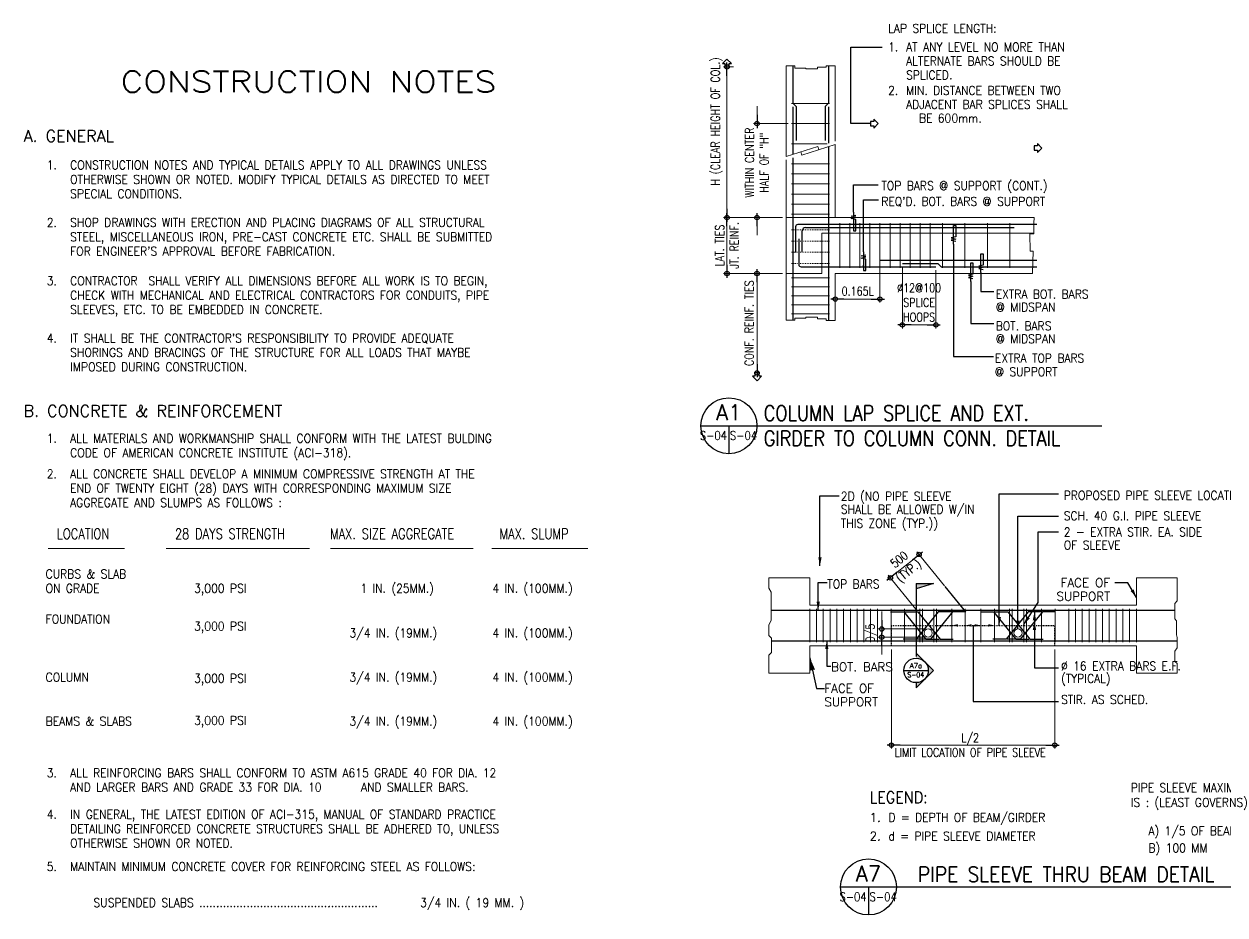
# Model space of a CAD drawing. Header units: millimetres. Extents: x 3475 to 3878, y 2024 to 2251.
# Drawn here: x 3474.8 to 3617.5, y 2145.1 to 2251 of the extents above; entities that cross this region are included whole.
import ezdxf
from ezdxf.enums import TextEntityAlignment as Align

# ---------------------------------------------------------------- set-up
doc = ezdxf.new("R2010")
doc.units = ezdxf.units.MM
doc.linetypes.add('HIDDEN', pattern=[0.375, 0.25, -0.125])
doc.linetypes.add('LEOJ', pattern=[0.3, 0.2, -0.1])
for name, color, linetype, lineweight in [('2Y', 3, 'Continuous', 9), ('4C', 4, 'Continuous', 9), ('ST-DIM_E', 250, 'Continuous', 13)]:
    doc.layers.add(name, color=color, linetype=linetype, lineweight=lineweight)
for name, color, linetype in [('3G', 3, 'Continuous'), ('6M', 6, 'Continuous'), ('8G', 8, 'Continuous'), ('DIM', 8, 'Continuous'), ('TB', 5, 'Continuous'), ('TG', 3, 'Continuous'), ('title', 3, 'Continuous'), ('TM', 6, 'Continuous')]:
    doc.layers.add(name, color=color, linetype=linetype)
doc.styles.add('100CL', font='romans.shx', dxfattribs={"height": 250})
doc.styles.add('175CL', font='ROMANS.shx', dxfattribs={"height": 0.45})
doc.styles.add('A', font='ROMANS', dxfattribs={"height": 350})
doc.styles.add('FRED', font='romans', dxfattribs={"height": 0.6})
doc.styles.add('ROMANS', font='romans.shx', dxfattribs={"width": 0.8})
doc.dimstyles.new('DIM150', dxfattribs={"dimscale": 150, "dimtxt": 2.5, "dimasz": 2.5, "dimexe": 1, "dimexo": 1, "dimgap": 1, "dimtad": 1, "dimdec": 0, "dimzin": 0, "dimdsep": 46, "dimtxsty": 'ROMANS', "dimblk": 'DIM1', "dimcen": 1, "dimclrd": 8, "dimclre": 8, "dimclrt": 3, "dimadec": 0, "dimazin": 0, "dimtfac": 1, "dimtdec": 0, "dimtofl": 0, "dimtmove": 0, "dimatfit": 3, "dimfxl": 1, "dimtolj": 1, "dimtzin": 0, "dimarcsym": 0})

# ---------------------------------------------------------------- blocks, each defined once
blk = doc.blocks.new('DIM1')
at = {"color": 0}
blk.add_line((-1, 0), (0.5, 0), dxfattribs=at)
at = {"color": 3}
blk.add_circle((0, 0), 0.25, dxfattribs=at)
blk = doc.blocks.new('*D41')
at = {"layer": 'Defpoints', "color": 0, "transparency": 16777216}
for p in [(201254, -1680), (199336, -2255), (201254, -3353)]:
    blk.add_point(p, dxfattribs=at)
at = {"layer": 'DIM', "color": 8, "lineweight": -2, "transparency": 16777216}
for p, q in [((201254, -1830), (201254, -3503)), ((199336, -2405), (199336, -3503)), ((199711, -3353), (200879, -3353))]:
    blk.add_line(p, q, dxfattribs=at)
at = {"layer": 'DIM', "color": 8, "lineweight": -2, "transparency": 16777216, "xscale": 375, "yscale": 375, "zscale": 375, "rotation": 180}
blk.add_blockref('DIM1', (199336, -3353), dxfattribs=at)
at = {"layer": 'DIM', "color": 8, "lineweight": -2, "transparency": 16777216, "xscale": 375, "yscale": 375, "zscale": 375}
blk.add_blockref('DIM1', (201254, -3353), dxfattribs=at)
at = {"layer": 'DIM', "color": 3, "transparency": 16777216, "insert": (200295, -3015), "char_height": 375, "attachment_point": 5, "style": 'ROMANS'}
blk.add_mtext('\\A1;0.165L', dxfattribs=at)
blk = doc.blocks.new('*D42')
at = {"layer": 'Defpoints', "color": 0, "transparency": 16777216}
for p in [(202213, -1823), (203651, -1967), (203651, -4460)]:
    blk.add_point(p, dxfattribs=at)
at = {"layer": 'DIM', "color": 8, "lineweight": -2, "transparency": 16777216}
for p, q in [((202213, -1973), (202213, -4610)), ((203651, -2117), (203651, -4610)), ((202588, -4460), (203276, -4460))]:
    blk.add_line(p, q, dxfattribs=at)
at = {"layer": 'DIM', "color": 8, "lineweight": -2, "transparency": 16777216, "xscale": 375, "yscale": 375, "zscale": 375, "rotation": 180}
blk.add_blockref('DIM1', (202213, -4460), dxfattribs=at)
at = {"layer": 'DIM', "color": 8, "lineweight": -2, "transparency": 16777216, "xscale": 375, "yscale": 375, "zscale": 375}
blk.add_blockref('DIM1', (203651, -4460), dxfattribs=at)
at = {"layer": 'DIM', "color": 3, "transparency": 16777216, "insert": (202932, -3498), "char_height": 375, "attachment_point": 5, "style": 'ROMANS'}
blk.add_mtext('\\A1;%%c12@100\\PSPLICE\\PHOOPS', dxfattribs=at)
blk = doc.blocks.new('*D16')
at = {"layer": 'Defpoints', "color": 0, "transparency": 16777216}
for p in [(197227, 142), (194695, -2255), (197227, -2255)]:
    blk.add_point(p, dxfattribs=at)
at = {"layer": 'DIM', "color": 8, "lineweight": -2, "transparency": 16777216}
for p, q in [((197077, 142), (194545, 142)), ((194695, -233), (194695, -1880)), ((197077, -2255), (194545, -2255))]:
    blk.add_line(p, q, dxfattribs=at)
at = {"layer": 'DIM', "color": 8, "lineweight": -2, "transparency": 16777216, "xscale": 375, "yscale": 375, "zscale": 375}
for p, rotation in [((194695, 142), 90), ((194695, -2255), 270)]:
    blk.add_blockref('DIM1', p, dxfattribs=dict(at, rotation=rotation))
at = {"layer": 'DIM', "color": 3, "transparency": 16777216, "insert": (194695, -1056), "char_height": 375, "attachment_point": 5, "rotation": 90, "style": 'ROMANS'}
blk.add_mtext('\\A1;LAT. TIES\\PJT. REINF.', dxfattribs=at)
blk = doc.blocks.new('*D17')
at = {"layer": 'Defpoints', "color": 0, "transparency": 16777216}
for p in [(197227, -2255), (195982, -6519), (195982, -6519)]:
    blk.add_point(p, dxfattribs=at)
at = {"layer": 'DIM', "color": 8, "lineweight": -2, "transparency": 16777216}
for p, q in [((197077, -2255), (195832, -2255)), ((195982, -2630), (195982, -6144))]:
    blk.add_line(p, q, dxfattribs=at)
at = {"layer": 'DIM', "color": 8, "lineweight": -2, "transparency": 16777216, "xscale": 375, "yscale": 375, "zscale": 375}
for p, rotation in [((195982, -2255), 90), ((195982, -6519), 270)]:
    blk.add_blockref('DIM1', p, dxfattribs=dict(at, rotation=rotation))
at = {"layer": 'DIM', "color": 3, "transparency": 16777216, "insert": (195645, -4387), "char_height": 375, "attachment_point": 5, "rotation": 90, "style": 'ROMANS'}
blk.add_mtext('\\A1;CONF. REINF. TIES', dxfattribs=at)
blk = doc.blocks.new('*D18')
at = {"layer": 'Defpoints', "color": 0, "transparency": 16777216}
for p in [(195982, 4169), (197466, 4169), (197227, 142)]:
    blk.add_point(p, dxfattribs=at)
at = {"layer": 'DIM', "color": 8, "lineweight": -2, "transparency": 16777216}
for p, q in [((195982, 4544), (195982, 4919)), ((197316, 4169), (195832, 4169)), ((197077, 142), (195832, 142)), ((195982, -233), (195982, -608))]:
    blk.add_line(p, q, dxfattribs=at)
at = {"layer": 'DIM', "color": 8, "lineweight": -2, "transparency": 16777216, "xscale": 375, "yscale": 375, "zscale": 375}
for p, rotation in [((195982, 4169), 270), ((195982, 142), 90)]:
    blk.add_blockref('DIM1', p, dxfattribs=dict(at, rotation=rotation))
at = {"layer": 'DIM', "color": 3, "transparency": 16777216, "insert": (195978, 2497), "char_height": 375, "attachment_point": 5, "rotation": 90, "style": 'ROMANS'}
blk.add_mtext('\\A1;WITHIN CENTER\\PHALF OF "H"', dxfattribs=at)
blk = doc.blocks.new('*D19')
at = {"layer": 'Defpoints', "color": 0, "transparency": 16777216}
for p in [(194695, 6599), (195130, 6599), (197227, 142)]:
    blk.add_point(p, dxfattribs=at)
at = {"layer": 'DIM', "color": 8, "lineweight": -2, "transparency": 16777216}
for p, q in [((194980, 6599), (194545, 6599)), ((194695, 517), (194695, 6224)), ((197077, 142), (194545, 142))]:
    blk.add_line(p, q, dxfattribs=at)
at = {"layer": 'DIM', "color": 8, "lineweight": -2, "transparency": 16777216, "xscale": 375, "yscale": 375, "zscale": 375}
for p, rotation in [((194695, 6599), 90), ((194695, 142), 270)]:
    blk.add_blockref('DIM1', p, dxfattribs=dict(at, rotation=rotation))
at = {"layer": 'DIM', "color": 3, "transparency": 16777216, "insert": (194259, 4260), "char_height": 375, "attachment_point": 5, "rotation": 90, "style": 'ROMANS'}
blk.add_mtext('\\A1;H (CLEAR HEIGHT OF COL.)', dxfattribs=at)
blk = doc.blocks.new('*D23')
at = {"layer": 'Defpoints', "color": 0, "transparency": 16777216}
for p in [(201744, -18220), (208745, -18220), (208745, -22474)]:
    blk.add_point(p, dxfattribs=at)
at = {"layer": 'DIM', "color": 8, "lineweight": -2, "transparency": 16777216}
for p, q in [((201744, -18370), (201744, -22624)), ((208745, -18370), (208745, -22624)), ((202119, -22474), (208370, -22474))]:
    blk.add_line(p, q, dxfattribs=at)
at = {"layer": 'DIM', "color": 8, "lineweight": -2, "transparency": 16777216, "xscale": 375, "yscale": 375, "zscale": 375, "rotation": 180}
blk.add_blockref('DIM1', (201744, -22474), dxfattribs=at)
at = {"layer": 'DIM', "color": 8, "lineweight": -2, "transparency": 16777216, "xscale": 375, "yscale": 375, "zscale": 375}
blk.add_blockref('DIM1', (208745, -22474), dxfattribs=at)
at = {"layer": 'DIM', "color": 3, "transparency": 16777216, "insert": (205121, -22477), "char_height": 375, "attachment_point": 5, "style": 'ROMANS'}
blk.add_mtext('\\A1;L/2\\PLIMIT LOCATION OF PIPE SLEEVE', dxfattribs=at)
blk = doc.blocks.new('*D28')
at = {"layer": 'Defpoints', "color": 0, "transparency": 16777216}
for p in [(202933, -14303), (204116, -15760), (202883, -16761)]:
    blk.add_point(p, dxfattribs=at)
at = {"layer": 'DIM', "color": 8, "lineweight": -2, "transparency": 16777216}
for p, q in [((204022, -15643), (202838, -14187)), ((201991, -15068), (202642, -14540)), ((202789, -16645), (201606, -15188))]:
    blk.add_line(p, q, dxfattribs=at)
at = {"layer": 'DIM', "color": 8, "lineweight": -2, "transparency": 16777216, "xscale": 375, "yscale": 375, "zscale": 375}
for p, rotation in [((202933, -14303), 39.09475371339769), ((201700, -15305), 219.0947537133977)]:
    blk.add_blockref('DIM1', p, dxfattribs=dict(at, rotation=rotation))
at = {"layer": 'DIM', "color": 3, "transparency": 16777216, "insert": (202316, -14804), "char_height": 375, "attachment_point": 5, "rotation": 39.0948, "style": 'ROMANS'}
blk.add_mtext('\\A1;500\\P(TYP.)', dxfattribs=at)
blk = doc.blocks.new('*D29')
at = {"layer": 'Defpoints', "color": 0, "transparency": 16777216}
for p in [(203320, -17498), (201331, -17848), (203320, -17848)]:
    blk.add_point(p, dxfattribs=at)
at = {"layer": 'DIM', "color": 8, "lineweight": -2, "transparency": 16777216}
for p, q in [((201331, -17123), (201331, -16748)), ((203170, -17498), (201181, -17498)), ((203170, -17848), (201181, -17848)), ((201331, -18223), (201331, -18598))]:
    blk.add_line(p, q, dxfattribs=at)
at = {"layer": 'DIM', "color": 8, "lineweight": -2, "transparency": 16777216, "xscale": 375, "yscale": 375, "zscale": 375}
for p, rotation in [((201331, -17498), 270), ((201331, -17848), 90)]:
    blk.add_blockref('DIM1', p, dxfattribs=dict(at, rotation=rotation))
at = {"layer": 'DIM', "color": 3, "transparency": 16777216, "insert": (200895, -17673), "char_height": 375, "attachment_point": 5, "rotation": 90, "style": 'ROMANS'}
blk.add_mtext('\\A1;D/5', dxfattribs=at)
blk = doc.blocks.new('A$C6C0B0B06')
at = {"layer": 'title', "color": 2}
for p, q in [((0, 0), (16, 0)), ((8, 0), (8, -8))]:
    blk.add_line(p, q, dxfattribs=at)
blk.add_circle((8, 0), 8, dxfattribs=at)
at = {"layer": 'title', "color": 5, "style": 'ROMANS'}
blk.add_attdef('A', text='', height=4.5, dxfattribs=at).set_placement((8, 3.8), align=Align.MIDDLE)
at = {"layer": 'title', "color": 2, "style": 'ROMANS'}
for width, p, p2 in [(1.138397, (-0.28, -4.05), (7.44, -4.05)), (1.147089, (8.29, -4.05), (16.07, -4.05))]:
    blk.add_attdef('S-1', text='', height=2.5, dxfattribs=dict(at, width=width)).set_placement(p, p2, align=Align.FIT)
blk = doc.blocks.new('A$C9b866f26')
at = {"layer": 'title'}
blk.add_hatch(color=2, dxfattribs=at).paths.add_polyline_path([(-33798.811, 33859.267), (-34552.107, 33859.267), (-34552.107, 33640.485)])
h = blk.add_hatch(color=2, dxfattribs=at)
h.paths.add_polyline_path([(-34552.107, 30881.138), (-34552.107, 30663.643, -0.198912367), (-34180.82, 30509.851)])
h.paths.add_polyline_path([(-34180.82, 30509.851, -0.198912367), (-34027.029, 30138.565, -0.198912367), (-34180.82, 29767.279), (-33809.534, 30138.565)])
h.paths.add_polyline_path([(-34180.82, 29767.279, -0.198912367), (-34552.107, 29613.487), (-34552.107, 29395.993)])
at = {"layer": '2Y', "color": 1}
for p, q in [((-40126.017, 56054.788), (-39751.32, 56054.788)), ((-39751.32, 56054.788), (-39751.32, 55964.543)), ((-39751.32, 55964.543), (-39280.785, 55964.543)), ((-39280.785, 55964.543), (-39280.785, 55934.462)), ((-39280.785, 55934.462), (-38780.216, 55934.462)), ((-38780.216, 55934.462), (-38780.216, 56004.652)), ((-38780.216, 56004.652), (-38409.795, 56004.652)), ((-38409.795, 56004.652), (-38409.795, 56064.815)), ((-38409.795, 56064.815), (-38016.406, 56064.815)), ((-38016.406, 56064.815), (-38016.406, 56054.788)), ((-40126.017, 52169.547), (-38765.552, 52595.476)), ((-39452.894, 52234.761), (-38016.406, 52684.491)), ((-38765.552, 52595.476), (-38724.059, 52462.942)), ((-39452.894, 52234.761), (-39494.387, 52367.295)), ((-29498.748, 49314.749), (-29494.147, 49554.477)), ((-29507.592, 48853.926), (-29498.748, 49314.749)), ((-29655.482, 48114.096), (-29668.926, 48853.926)), ((-29668.926, 48853.926), (-29507.592, 48853.926)), ((-29534.481, 48114.096), (-29655.482, 48114.096)), ((-29562.44, 47157.191), (-29534.481, 48114.096)), ((-40126.017, 45156.676), (-39751.32, 45156.676)), ((-39751.32, 45156.676), (-39751.32, 45246.92)), ((-39751.32, 45246.92), (-39280.785, 45246.92)), ((-39280.785, 45246.92), (-39280.785, 45277.002)), ((-39280.785, 45277.002), (-38780.216, 45277.002)), ((-38780.216, 45277.002), (-38780.216, 45206.812)), ((-38780.216, 45206.812), (-38409.795, 45206.812)), ((-38409.795, 45206.812), (-38409.795, 45146.649)), ((-38409.795, 45146.649), (-38016.406, 45146.649)), ((-40859.123, 33664.044), (-40859.123, 34109.412)), ((-23356.528, 34109.412), (-23356.528, 33120.449)), ((-40760.515, 33486.945), (-40859.123, 33664.044)), ((-40760.515, 32285.202), (-40760.515, 33486.945)), ((-23356.528, 33120.449), (-23464.476, 33000.977)), ((-23464.476, 33000.977), (-23464.476, 32343.883)), ((-40859.123, 32095.453), (-40760.515, 32285.202)), ((-40859.123, 31640.055), (-40859.123, 32095.453)), ((-23464.476, 32343.883), (-23392.745, 32260.253)), ((-23392.745, 32260.253), (-23392.745, 31662.896)), ((-40747.857, 31526.206), (-40859.123, 31640.055)), ((-40747.857, 30906.359), (-40747.857, 31526.206)), ((-23392.745, 31662.896), (-23356.528, 31555.371)), ((-23356.528, 31555.371), (-23356.528, 31113.326)), ((-40859.123, 30792.51), (-40747.857, 30906.359)), ((-23356.528, 31113.326), (-23452.521, 30958.013)), ((-23452.521, 30958.013), (-23452.521, 30515.968)), ((-40859.123, 30025.473), (-40859.123, 30792.51)), ((-23452.521, 30515.968), (-23356.528, 30432.338)), ((-23356.528, 30432.338), (-23356.528, 30025.473))]:
    blk.add_line(p, q, dxfattribs=at)
at = {"layer": '2Y', "color": 2}
for p, q in [((-40126.017, 52169.547), (-40126.017, 56054.788)), ((-38016.406, 56054.788), (-38016.406, 52830.015)), ((-38016.406, 52684.491), (-38016.406, 49554.477)), ((-40126.017, 45156.676), (-40126.017, 52024.023)), ((-29494.147, 49554.477), (-40126.017, 49554.477)), ((-38591.754, 48883.237), (-29507.029, 48883.237)), ((-38591.754, 48883.237), (-38591.754, 47157.191)), ((-40126.017, 47157.191), (-38591.754, 47157.191)), ((-38016.406, 45146.649), (-38016.406, 47157.191)), ((-38016.406, 47157.191), (-29562.44, 47157.191))]:
    blk.add_line(p, q, dxfattribs=at)
at = {"layer": '2Y'}
for p, q in [((-71761.758, 35364.003), (-68487.05, 35364.003)), ((-66696.38, 35364.003), (-60561.741, 35364.003)), ((-59655.054, 35364.003), (-53534.849, 35364.003)), ((-52744.282, 35364.003), (-48629.747, 35364.003)), ((-40859.123, 34109.412), (-39108.864, 34109.412)), ((-39108.864, 34109.412), (-39108.864, 32942.572)), ((-25106.787, 32942.572), (-25106.787, 34109.412)), ((-25106.787, 34109.412), (-23356.528, 34109.412)), ((-39108.864, 32942.572), (-25106.787, 32942.572)), ((-25106.787, 31192.313), (-39108.864, 31192.313)), ((-39108.864, 31192.313), (-39108.864, 30025.473)), ((-25106.787, 30025.473), (-25106.787, 31192.313)), ((-39108.864, 30025.473), (-40859.123, 30025.473)), ((-23356.528, 30025.473), (-25106.787, 30025.473))]:
    blk.add_line(p, q, dxfattribs=at)
at = {"layer": '3G', "color": 3, "linetype": 'LEOJ', "ltscale": 0.5}
for p, q in [((-35608.345, 32067.442), (-28607.306, 32067.442)), ((-35608.345, 31192.313), (-35608.345, 32067.442)), ((-28607.306, 31192.313), (-28607.306, 32067.442))]:
    blk.add_line(p, q, dxfattribs=at)
at = {"layer": '4C', "color": 4}
for p, q in [((-39884.869, 54443.471), (-38257.553, 54443.471)), ((-39886.289, 53581.407), (-38256.134, 53581.407)), ((-39886.289, 52719.343), (-38369.906, 52719.343)), ((-39886.289, 51857.279), (-38256.134, 51857.279)), ((-39886.289, 51425.767), (-38256.134, 51425.767)), ((-39886.289, 50994.256), (-38256.134, 50994.256)), ((-39886.289, 50562.744), (-38256.134, 50562.744)), ((-39886.289, 50131.233), (-38256.134, 50131.233)), ((-39886.289, 49699.721), (-38256.134, 49699.721)), ((-37824.623, 49314.749), (-37824.623, 47396.92)), ((-37393.111, 49314.749), (-37393.111, 47396.92)), ((-36961.6, 49314.749), (-36961.6, 47396.92)), ((-36530.088, 49314.749), (-36530.088, 47396.92)), ((-36098.577, 49314.749), (-36098.577, 47396.92)), ((-35667.065, 49314.749), (-35667.065, 47396.92)), ((-35235.554, 49314.749), (-35235.554, 47396.92)), ((-34804.042, 49314.749), (-34804.042, 47396.92)), ((-34372.531, 49314.749), (-34372.531, 47396.92)), ((-33941.019, 49314.749), (-33941.019, 47396.92)), ((-33413.616, 49314.749), (-33413.616, 47396.92)), ((-32454.702, 49314.749), (-32454.702, 47396.92)), ((-31495.787, 49314.749), (-31495.787, 47396.92)), ((-30536.873, 49314.749), (-30536.873, 47396.92)), ((-39790.397, 48068.16), (-39694.506, 48068.16)), ((-39886.289, 46965.408), (-38256.134, 46965.408)), ((-39886.289, 46581.843), (-38256.134, 46581.843)), ((-39886.289, 46198.277), (-38256.134, 46198.277)), ((-39886.289, 45814.711), (-38256.134, 45814.711)), ((-39886.289, 45431.145), (-38256.134, 45431.145)), ((-39108.864, 32782.132), (-39108.864, 31352.753)), ((-38818.763, 32782.132), (-38818.763, 31352.753)), ((-38528.662, 32782.132), (-38528.662, 31352.753)), ((-38238.562, 32782.132), (-38238.562, 31352.753)), ((-37948.461, 32782.132), (-37948.461, 31352.753)), ((-37658.36, 32782.132), (-37658.36, 31352.753)), ((-37368.259, 32782.132), (-37368.259, 31352.753)), ((-37078.159, 32782.132), (-37078.159, 31352.753)), ((-36788.058, 32782.132), (-36788.058, 31352.753)), ((-36497.957, 32782.132), (-36497.957, 31352.753)), ((-36207.857, 32782.132), (-36207.857, 31352.753)), ((-35624.437, 32782.132), (-35624.437, 31352.753)), ((-35041.017, 32782.132), (-35041.017, 31352.753)), ((-34396.088, 32782.132), (-34396.088, 31352.753)), ((-34279.404, 32782.132), (-34279.404, 31352.753)), ((-33786.818, 32782.132), (-33786.818, 31352.753)), ((-33670.134, 32782.132), (-33670.134, 31352.753)), ((-33025.205, 32782.132), (-33025.205, 31352.753)), ((-32441.785, 32782.132), (-32441.785, 31352.753)), ((-31773.866, 32782.132), (-31773.866, 31352.753)), ((-31190.446, 32782.132), (-31190.446, 31352.753)), ((-30545.517, 32782.132), (-30545.517, 31352.753)), ((-30428.833, 32782.132), (-30428.833, 31352.753)), ((-29936.247, 32782.132), (-29936.247, 31352.753)), ((-29819.563, 32782.132), (-29819.563, 31352.753)), ((-29174.634, 32782.132), (-29174.634, 31352.753)), ((-28591.214, 32782.132), (-28591.214, 31352.753)), ((-28007.794, 32782.132), (-28007.794, 31352.753)), ((-27717.694, 32782.132), (-27717.694, 31352.753)), ((-27427.593, 32782.132), (-27427.593, 31352.753)), ((-27137.492, 32782.132), (-27137.492, 31352.753)), ((-26847.391, 32782.132), (-26847.391, 31352.753)), ((-26557.291, 32782.132), (-26557.291, 31352.753)), ((-26267.19, 32782.132), (-26267.19, 31352.753)), ((-25977.089, 32782.132), (-25977.089, 31352.753)), ((-25686.989, 32782.132), (-25686.989, 31352.753)), ((-25396.888, 32782.132), (-25396.888, 31352.753)), ((-25106.787, 32782.132), (-25106.787, 31352.753))]:
    blk.add_line(p, q, dxfattribs=at)
at = {"layer": '4C', "color": 4, "linetype": 'HIDDEN'}
for p, q in [((-39886.289, 49027.075), (-38256.134, 49027.075)), ((-39886.289, 48547.617), (-38256.134, 48547.617)), ((-39886.289, 48068.16), (-38256.134, 48068.16)), ((-39886.289, 47588.703), (-38256.134, 47588.703))]:
    blk.add_line(p, q, dxfattribs=at)
at = {"layer": '4C'}
for centre in [(-34033.111, 31739.269), (-30182.54, 31739.269)]:
    blk.add_circle(centre, 175.026, dxfattribs=at)
at = {"layer": '6M'}
for p, q in [((-39838.343, 56054.788), (-39838.343, 54464.801)), ((-38304.08, 56054.788), (-38304.08, 54464.801)), ((-39838.343, 54464.801), (-39694.506, 54320.964)), ((-39838.343, 54301.104), (-39838.343, 52259.611)), ((-39694.506, 54320.964), (-39694.506, 52862.732)), ((-38304.08, 54464.801), (-38447.917, 54320.964)), ((-38447.917, 54320.964), (-38447.917, 52862.732)), ((-38304.08, 54301.104), (-38304.08, 52739.951)), ((-38304.08, 52594.427), (-38304.08, 45146.649)), ((-39838.343, 52114.086), (-39838.343, 45156.676)), ((-39436.829, 48068.16), (-39436.829, 48979.129)), ((-39292.992, 49122.966), (-30345.09, 49122.966)), ((-35139.662, 47588.703), (-33625.259, 47588.703)), ((-33625.259, 47588.703), (-33481.422, 47444.866)), ((-33481.422, 47444.866), (-29377.099, 47444.866))]:
    blk.add_line(p, q, dxfattribs=at)
at = {"layer": '6M', "color": 6}
for p, q in [((-40760.515, 32723.79), (-23464.476, 32723.79)), ((-35643.48, 32650.862), (-35078.44, 32650.862)), ((-35078.44, 32650.862), (-34130.352, 31484.023)), ((-35034.209, 32650.862), (-34469.169, 32650.862)), ((-33597.053, 32650.862), (-34545.14, 31484.023)), ((-34469.169, 32650.862), (-33521.082, 31484.023)), ((-32987.782, 32650.862), (-33935.87, 31484.023)), ((-33032.013, 32650.862), (-33597.053, 32650.862)), ((-32422.742, 32650.862), (-32987.782, 32650.862)), ((-31792.909, 32650.862), (-31227.869, 32650.862)), ((-31227.869, 32650.862), (-30279.781, 31484.023)), ((-31183.638, 32650.862), (-30618.598, 32650.862)), ((-29746.482, 32650.862), (-30694.569, 31484.023)), ((-30618.598, 32650.862), (-29670.511, 31484.023)), ((-29137.211, 32650.862), (-30085.299, 31484.023)), ((-29181.442, 32650.862), (-29746.482, 32650.862)), ((-28572.171, 32650.862), (-29137.211, 32650.862)), ((-40747.857, 31411.095), (-23356.528, 31411.095)), ((-34545.14, 31484.023), (-35110.18, 31484.023)), ((-33935.87, 31484.023), (-34500.91, 31484.023)), ((-34130.352, 31484.023), (-33565.312, 31484.023)), ((-33521.082, 31484.023), (-32956.041, 31484.023)), ((-30694.569, 31484.023), (-31259.609, 31484.023)), ((-30085.299, 31484.023), (-30650.339, 31484.023)), ((-30279.781, 31484.023), (-29714.741, 31484.023)), ((-29670.511, 31484.023), (-29105.47, 31484.023))]:
    blk.add_line(p, q, dxfattribs=at)
at = {"layer": '6M'}
for points in [[(-39701.452, 48068.16), (-39701.452, 49170.912, -0.414213562), (-39605.56, 49266.803), (-29377.099, 49266.803)], [(-39578.77, 48643.509), (-39578.77, 47540.757, 0.414213562), (-39482.879, 47444.866), (-33701.291, 47444.866)]]:
    blk.add_lwpolyline(points, format="xyb", dxfattribs=at)
blk.add_lwpolyline([(-36098.577, 47732.54), (-29377.099, 47732.54)], dxfattribs=at)
blk.add_arc((-39292.992, 48979.129), 143.276, 90, 180, dxfattribs=at)
at = {"layer": '8G'}
for p, q in [((-37347.483, 53581.918), (-37347.483, 56862.954)), ((-37347.483, 56862.954), (-36004.74, 56862.954)), ((-36505.459, 53581.918), (-37347.483, 53581.918)), ((-37232.407, 49785.318), (-37232.407, 50952.502)), ((-37232.407, 50952.502), (-36171.43, 50952.502)), ((-36808.016, 48083.605), (-36808.016, 50321.207)), ((-36808.016, 50321.207), (-36156.273, 50321.207)), ((-32946.803, 48416.34), (-32946.803, 43599.779)), ((-31769.333, 47201.355), (-31769.333, 46378.023)), ((-32208.533, 46817.153), (-32208.533, 45016.057)), ((-31769.333, 46378.023), (-31212.678, 46378.023)), ((-32208.533, 45016.057), (-31212.678, 45016.057)), ((-32946.803, 43599.779), (-31229.847, 43599.779)), ((-38671.299, 37627.275), (-37846.266, 37627.275)), ((-38671.299, 34626.701), (-38671.299, 37627.275)), ((-30982.996, 32067.442), (-30982.996, 37704.963)), ((-30982.996, 37704.963), (-28450.012, 37704.963)), ((-30182.54, 31914.295), (-30182.54, 36746.507)), ((-30182.54, 36746.507), (-28450.012, 36746.507)), ((-29321.599, 33049.11), (-29321.599, 36079.994)), ((-29321.599, 36079.994), (-28450.012, 36079.994)), ((-38745.926, 32723.79), (-38745.926, 33902.761)), ((-38745.926, 33902.761), (-38359.786, 33902.761)), ((-25473.446, 33898.738), (-26036.686, 33898.738)), ((-25106.787, 33263.666), (-25473.446, 33898.738)), ((-29936.247, 32112.159), (-29321.599, 33049.11)), ((-29476.156, 32650.862), (-29476.156, 30242.767)), ((-32107.825, 32067.442), (-32107.825, 28803.675)), ((-38378.679, 31411.095), (-38378.679, 30317.52)), ((-39108.864, 30681.041), (-38825.863, 29368.966)), ((-38378.679, 30317.52), (-38205.277, 30317.52)), ((-29476.156, 30242.767), (-28450.012, 30242.767)), ((-38825.863, 29368.966), (-38481.633, 29368.966)), ((-32107.825, 28803.675), (-28450.012, 28803.675))]:
    blk.add_line(p, q, dxfattribs=at)
at = {"layer": '8G', "color": 2}
for points in [[(-42753.987, 56011.138), (-42562.06, 56011.138), (-42562.06, 56155.083), (-42466.096, 56155.083), (-42657.994, 56346.981), (-42849.892, 56155.083), (-42753.929, 56155.083)], [(-36505.459, 53677.911), (-36505.459, 53485.984), (-36361.514, 53485.984), (-36361.514, 53390.02), (-36169.616, 53581.918), (-36361.514, 53773.816), (-36361.514, 53677.853)], [(-29494.147, 52629.859), (-29494.147, 52437.932), (-29350.202, 52437.932), (-29350.202, 52341.969), (-29158.304, 52533.867), (-29350.202, 52725.765), (-29350.202, 52629.801)], [(-41274.656, 42892.756), (-41466.583, 42892.756), (-41466.583, 42748.811), (-41562.546, 42748.811), (-41370.648, 42556.913), (-41178.75, 42748.811), (-41274.714, 42748.811)]]:
    blk.add_lwpolyline(points, close=True, dxfattribs=at)
for points in [[(-37232.407, 49785.318), (-37232.407, 48990.852), (-37136.444, 48990.852), (-37136.444, 49470.67), (-37328.371, 49518.651), (-37136.444, 49566.633), (-37328.371, 49614.615), (-37136.444, 49662.597)], [(-32946.803, 48416.34), (-32946.803, 49210.806), (-32850.839, 49210.806), (-32850.839, 48730.988), (-33042.766, 48683.006), (-32850.839, 48635.025), (-33042.766, 48587.043), (-32850.839, 48539.061)], [(-36808.016, 48083.605), (-36808.016, 47289.138), (-36712.053, 47289.138), (-36712.053, 47768.956), (-36903.98, 47816.938), (-36712.053, 47864.92), (-36903.98, 47912.901), (-36712.053, 47960.883)], [(-31769.333, 47201.355), (-31769.333, 47996.911), (-31673.37, 47996.911), (-31673.37, 47517.093), (-31865.297, 47469.111), (-31673.37, 47421.129), (-31865.297, 47373.148), (-31673.37, 47325.166)], [(-32208.533, 46817.153), (-32208.533, 47611.619), (-32112.569, 47611.619), (-32112.569, 47131.801), (-32304.497, 47083.819), (-32112.569, 47035.838), (-32304.497, 46987.856), (-32112.569, 46939.874)]]:
    blk.add_lwpolyline(points, dxfattribs=at)
at = {"layer": '8G'}
blk.add_lwpolyline([(-36808.016, 47469.511), (-36808.016, 47510.073)], dxfattribs=at)
at = {"layer": '8G', "color": 2}
for points in [[(-38671.299, 34986.564, 143.945, 0, 0), (-38671.299, 34626.701, 0, 0, 0)], [(-25286.719, 33575.317, 143.945, 0, 0), (-25106.787, 33263.666, 0, 0, 0)], [(-38745.926, 33083.653, 143.945, 0, 0), (-38745.926, 32723.79, 0, 0, 0)], [(-30982.996, 32427.306, 143.945, 0, 0), (-30982.996, 32067.442, 0, 0, 0)], [(-29738.856, 32413.056, 143.945, 0, 0), (-29936.247, 32112.159, 0, 0, 0)], [(-29476.156, 32290.999, 143.945, 0, 0), (-29476.156, 32650.862, 0, 0, 0)], [(-32755.307, 32067.442, 107.959, 0, 0), (-33025.205, 32067.442, 0, 0, 0)], [(-32171.888, 32067.442, 107.959, 0, 0), (-32441.785, 32067.442, 0, 0, 0)], [(-32043.763, 32067.442, 107.959, 0, 0), (-31773.866, 32067.442, 0, 0, 0)], [(-31460.343, 32067.442, 107.959, 0, 0), (-31190.446, 32067.442, 0, 0, 0)], [(-30182.54, 32274.158, 143.945, 0, 0), (-30182.54, 31914.295, 0, 0, 0)], [(-29476.156, 31873.85, 143.945, 0, 0), (-29476.156, 32233.713, 0, 0, 0)], [(-38378.679, 31051.232, 143.945, 0, 0), (-38378.679, 31411.095, 0, 0, 0)], [(-38987.609, 30155.041, 215.918, 0, 0), (-39108.864, 30681.041, 0, 0, 0)]]:
    blk.add_lwpolyline(points, format="xyseb", dxfattribs=at)
at = {"layer": 'DIM', "color": 8}
blk.add_line((-32422.742, 32650.862), (-33299.59, 33730.025), dxfattribs=at)
at = {"layer": 'title', "color": 2}
for p, q in [((-43774.844, 40628.02), (-26587.979, 40628.02)), ((-34552.107, 33859.267), (-34552.107, 30736.141)), ((-33798.811, 33859.267), (-34552.107, 33640.485)), ((-34552.107, 33859.267), (-33798.811, 33859.267)), ((-34552.107, 30881.138), (-33809.534, 30138.565)), ((-35077.184, 30138.565), (-34027.029, 30138.565)), ((-34552.107, 29395.993), (-33809.534, 30138.565)), ((-34552.107, 29613.487), (-34552.107, 29395.993)), ((-37789.568, 20853.02), (-19741.841, 20853.02))]:
    blk.add_line(p, q, dxfattribs=at)
blk.add_circle((-34552.107, 30138.565), 525.078, dxfattribs=at)
at = {"layer": 'title'}
ref = blk.add_blockref('A$C6C0B0B06', (-43774.844, 40628.02), dxfattribs=dict(at, xscale=150, yscale=150, zscale=150))
ref.add_attrib('A', 'A1', dxfattribs={"color": 5, "height": 675, "style": 'ROMANS'}).set_placement((-42574.844, 41198.574), align=Align.MIDDLE)
ref.add_attrib('S-1', 'S-04', dxfattribs={"color": 2, "height": 375, "style": 'ROMANS', "width": 0.772483}).set_placement((-43817.179, 40020.931), (-42658.454, 40020.931), align=Align.FIT)
ref.add_attrib('S-1', 'S-04', dxfattribs={"color": 2, "height": 375, "style": 'ROMANS', "width": 0.778382}).set_placement((-42531.65, 40020.931), (-41364.077, 40020.931), align=Align.FIT)
ref = blk.add_blockref('A$C6C0B0B06', (-37789.568, 20853.02), dxfattribs=dict(at, xscale=150, yscale=150, zscale=150))
ref.add_attrib('A', 'A7', dxfattribs={"color": 5, "height": 675, "style": 'ROMANS'}).set_placement((-36589.568, 21423.574), align=Align.MIDDLE)
ref.add_attrib('S-1', 'S-04', dxfattribs={"color": 2, "height": 375, "style": 'ROMANS', "width": 0.772483}).set_placement((-37831.903, 20245.931), (-36673.178, 20245.931), align=Align.FIT)
ref.add_attrib('S-1', 'S-04', dxfattribs={"color": 2, "height": 375, "style": 'ROMANS', "width": 0.778382}).set_placement((-36546.375, 20245.931), (-35378.802, 20245.931), align=Align.FIT)
at = {"layer": '6M', "linetype": 'Continuous', "style": '100CL', "width": 1.2}
blk.add_text('CONSTRUCTION NOTES', height=900, dxfattribs=at).set_placement((-60602.176, 54924.501), align=Align.CENTER)
at = {"layer": 'TB', "style": 'A', "width": 0.9}
for s, height, p in [('LAP SPLICE LENGTH:', 375, (-35747.416, 57478.155)), ('LEGEND:', 500, (-36542.721, 24448.776))]:
    blk.add_text(s, height=height, dxfattribs=at).set_placement(p)
at = {"layer": 'TG'}
for s, height, style, width, p in [('1.', 375, 'FRED', 0.9, (-35747.416, 56678.155)), ('AT ANY LEVEL NO MORE THAN ', 375, 'FRED', 0.9, (-34977.028, 56678.155)), ('ALTERNATE BARS SHOULD BE', 375, 'FRED', 0.9, (-34977.028, 56078.155)), ('SPLICED.', 375, 'FRED', 0.9, (-34977.028, 55478.155)), ('2.', 375, 'FRED', 0.9, (-35747.416, 54817.819)), ('MIN. DISTANCE BETWEEN TWO', 375, 'FRED', 0.9, (-34977.028, 54817.819)), ('ADJACENT BAR SPLICES SHALL', 375, 'FRED', 0.9, (-34977.028, 54217.819)), ('BE 600mm.', 375, 'FRED', 0.9, (-34428.273, 53628.963)), ('1.', 375, '100CL', 0.9, (-71815.93, 51619.514)), ('CONSTRUCTION NOTES AND TYPICAL DETAILS APPLY TO ALL DRAWINGS UNLESS', 375, '100CL', 0.9, (-70815.93, 51619.514)), ('OTHERWISE SHOWN OR NOTED. MODIFY TYPICAL DETAILS AS DIRECTED TO MEET ', 375, '100CL', 0.9, (-70815.93, 51003.303)), ('TOP BARS @ SUPPORT (CONT.)', 375, 'FRED', 0.9, (-36035.018, 50735.538)), ('SPECIAL CONDITIONS.', 375, '100CL', 0.9, (-70815.93, 50387.093)), ("REQ'D. BOT. BARS @ SUPPORT", 375, 'FRED', 0.9, (-36042.597, 50058.737)), ('2.', 375, '100CL', 0.9, (-71815.93, 49154.671)), ('SHOP DRAWINGS WITH ERECTION AND PLACING DIAGRAMS OF ALL STRUCTURAL', 375, '100CL', 0.9, (-70815.93, 49154.671)), ('STEEL, MISCELLANEOUS IRON, PRE-CAST CONCRETE ETC. SHALL BE SUBMITTED', 375, '100CL', 0.9, (-70815.93, 48538.46)), ("FOR ENGINEER'S APPROVAL BEFORE FABRICATION.", 375, '100CL', 0.9, (-70815.93, 47922.249)), ('3.', 375, '100CL', 0.9, (-71815.93, 46653.655)), ('CONTRACTOR  SHALL VERIFY ALL DIMENSIONS BEFORE ALL WORK IS TO BEGIN,', 375, '100CL', 0.9, (-70815.93, 46653.655)), ('CHECK WITH MECHANICAL AND ELECTRICAL CONTRACTORS FOR CONDUITS, PIPE', 375, '100CL', 0.9, (-70815.93, 46037.444)), ('EXTRA BOT. BARS', 375, 'FRED', 0.9, (-31135.491, 46083.442)), ('@ MIDSPAN', 375, 'FRED', 0.9, (-31135.491, 45530.198)), ('SLEEVES, ETC. TO BE EMBEDDED IN CONCRETE.', 375, '100CL', 0.9, (-70815.93, 45421.233)), ('BOT. BARS', 375, 'FRED', 0.9, (-31135.491, 44721.476)), ('4.', 375, '100CL', 0.9, (-71815.93, 44196.1)), ("IT SHALL BE THE CONTRACTOR'S RESPONSIBILITY TO PROVIDE ADEQUATE ", 375, '100CL', 0.9, (-70815.93, 44196.1)), ('@ MIDSPAN', 375, 'FRED', 0.9, (-31135.491, 44168.232)), ('SHORINGS AND BRACINGS OF THE STRUCTURE FOR ALL LOADS THAT MAYBE ', 375, '100CL', 0.9, (-70815.93, 43579.889)), ('IMPOSED DURING CONSTRUCTION.', 375, '100CL', 0.9, (-70815.93, 42963.678)), ('EXTRA TOP BARS', 375, 'FRED', 0.9, (-31171.206, 43338.257)), ('@ SUPPORT', 375, 'FRED', 0.9, (-31171.206, 42756.059)), ('1.', 375, '100CL', 0.9, (-71815.93, 39900.226)), ('ALL MATERIALS AND WORKMANSHIP SHALL CONFORM WITH THE LATEST BULDING', 375, '100CL', 0.9, (-70815.93, 39900.226)), ('CODE OF AMERICAN CONCRETE INSTITUTE (ACI-318).', 375, '100CL', 0.9, (-70815.93, 39284.015)), ('2.', 375, '100CL', 0.9, (-71815.93, 38376.033)), ('ALL CONCRETE SHALL DEVELOP A MINIMUM COMPRESSIVE STRENGTH AT THE ', 375, '100CL', 0.9, (-70815.93, 38376.033)), ('END OF TWENTY EIGHT (28) DAYS WITH CORRESPONDING MAXIMUM SIZE ', 375, '100CL', 0.9, (-70815.93, 37759.822)), ('2D (NO PIPE SLEEVE', 375, '100CL', 0.9, (-37775.256, 37418.869)), ('PROPOSED PIPE SLEEVE LOCATIONS', 375, '100CL', 0.9, (-28217.692, 37456.077)), ('AGGREGATE AND SLUMPS AS FOLLOWS :', 375, '100CL', 0.9, (-70815.93, 37143.611)), ('SHALL BE ALLOWED W/IN', 375, '100CL', 0.9, (-37775.256, 36857.102)), ('THIS ZONE (TYP.))', 375, '100CL', 0.9, (-37775.256, 36257.102)), ('SCH. 40 G.I. PIPE SLEEVE', 375, '100CL', 0.9, (-28217.692, 36578.039)), ('LOCATION', 450, '100CL', 0.8, (-71391.943, 35771.236)), ('28 DAYS STRENGTH', 450, '100CL', 0.8, (-66325.626, 35771.236)), ('MAX. SIZE AGGREGATE', 450, '100CL', 0.8, (-59675.921, 35771.236)), ('MAX. SLUMP', 450, '100CL', 0.8, (-52408.54, 35771.236)), ('2 - EXTRA STIR. EA. SIDE ', 375, '100CL', 0.9, (-28217.692, 35886.856)), ('OF SLEEVE', 375, '100CL', 0.9, (-28217.692, 35325.089)), ('CURBS & SLAB', 375, 'ROMANS', 0.9, (-71868.23, 34085.495)), ('TOP BARS', 375, '100CL', 0.9, (-38357.707, 33655.793)), ('ON GRADE', 375, 'ROMANS', 0.9, (-71868.23, 33469.736)), ('     3,000 PSI', 375, 'ROMANS', 0.9, (-66758.361, 33469.736)), ('  1 IN. (25MM.)', 375, 'ROMANS', 0.9, (-58839.068, 33469.736)), ('4 IN. (100MM.)', 375, 'ROMANS', 0.9, (-52714.518, 33469.736)), ('FOUNDATION', 375, 'ROMANS', 0.9, (-71868.23, 32153.259)), ('     3,000 PSI', 375, 'ROMANS', 0.9, (-66758.361, 31848.356)), ('3/4 IN. (19MM.)', 375, 'ROMANS', 0.9, (-58839.068, 31553.259)), ('4 IN. (100MM.)', 375, 'ROMANS', 0.9, (-52714.518, 31553.259)), ('%%C 16 EXTRA BARS E.F.', 375, '100CL', 0.9, (-28336.512, 30140.088)), ('COLUMN', 375, 'ROMANS', 0.9, (-71868.23, 29658.654)), ('     3,000 PSI', 375, 'ROMANS', 0.9, (-66758.361, 29610.395)), ('3/4 IN. (19MM.)', 375, 'ROMANS', 0.9, (-58839.068, 29658.654)), ('4 IN. (100MM.)', 375, 'ROMANS', 0.9, (-52714.518, 29658.654)), ('(TYPICAL)', 375, '100CL', 0.9, (-28336.512, 29603.063)), ('STIR. AS SCHED.', 375, '100CL', 0.9, (-28336.512, 28700.996)), ('BEAMS & SLABS', 375, 'ROMANS', 0.9, (-71868.23, 27772.199)), ('     3,000 PSI', 375, 'ROMANS', 0.9, (-66758.361, 27806.324)), ('3/4 IN. (19MM.)', 375, 'ROMANS', 0.9, (-58839.068, 27772.199)), ('4 IN. (100MM.)', 375, 'ROMANS', 0.9, (-52714.518, 27772.199)), ('3.', 375, '100CL', 0.9, (-71815.93, 25556.324)), ('ALL REINFORCING BARS SHALL CONFORM TO ASTM A615 GRADE 40 FOR DIA. 12 ', 375, '100CL', 0.9, (-70815.93, 25556.324)), ('AND LARGER BARS AND GRADE 33 FOR DIA. 10   AND SMALLER BARS.', 375, '100CL', 0.9, (-70815.93, 24940.113)), ('PIPE SLEEVE MAXIMUM DIAMETER', 375, '100CL', 0.9, (-25344.733, 24921.919)), ('IS : (LEAST GOVERNS)', 375, '100CL', 0.9, (-25344.733, 24289.721)), ('4.', 375, '100CL', 0.9, (-71815.93, 23779.21)), ('IN GENERAL, THE LATEST EDITION OF ACI-315, MANUAL OF STANDARD PRACTICE', 375, '100CL', 0.9, (-70815.93, 23779.21)), ('D = DEPTH OF BEAM/GIRDER', 375, '100CL', 0.9, (-35734.82, 23648.776)), ('DETAILING REINFORCED CONCRETE STRUCTURES SHALL BE ADHERED TO, UNLESS', 375, '100CL', 0.9, (-70815.93, 23162.999)), ('d = PIPE SLEEVE DIAMETER', 375, '100CL', 0.9, (-35734.82, 22848.776)), ('   A) 1/5 OF BEAM DEPTH', 375, '100CL', 0.9, (-25344.733, 23069.058)), ('OTHERWISE SHOWN OR NOTED.', 375, '100CL', 0.9, (-70815.93, 22546.788)), ('   B) 100 MM', 375, '100CL', 0.9, (-25344.733, 22337.517)), ('5.', 375, '100CL', 0.9, (-71815.93, 21541.002)), ('MAINTAIN MINIMUM CONCRETE COVER FOR REINFORCING STEEL AS FOLLOWS:', 375, '100CL', 0.9, (-70815.93, 21541.002)), ('SUSPENDED SLABS .....................................................   3/4 IN. ( 19 MM. )', 375, '100CL', 0.9, (-69815.93, 19993.472))]:
    blk.add_text(s, height=height, dxfattribs=dict(at, style=style, width=width)).set_placement(p)
at = {"layer": 'TG', "style": '100CL'}
for s, p in [('FACE OF', (-26233.909, 33898.738)), ('SUPPORT', (-26233.909, 33316.102))]:
    blk.add_text(s, height=375, dxfattribs=at).set_placement(p, align=Align.MIDDLE_RIGHT)
for s, p in [('BOT. BARS', (-38198.018, 30099.661)), ('1.', (-36542.721, 23648.776)), ('2.', (-36542.721, 22848.776))]:
    blk.add_text(s, height=375, dxfattribs=at).set_placement(p)
for s, p in [('FACE OF', (-38481.633, 29368.966)), ('SUPPORT', (-38481.633, 28786.331))]:
    blk.add_text(s, height=375, dxfattribs=at).set_placement(p, align=Align.MIDDLE_LEFT)
at = {"layer": 'title', "color": 6, "linetype": 'Continuous', "style": '175CL'}
for s, width, p in [('COLUMN LAP SPLICE AND EXT.', 0.85, (-41080.641, 40842.686)), ('GIRDER TO COLUMN CONN. DETAIL', 0.85, (-41080.641, 39763.353)), ('PIPE SLEEVE THRU BEAM DETAIL', 0.9, (-34473.8, 21067.686))]:
    blk.add_text(s, height=650, dxfattribs=dict(at, width=width)).set_placement(p)
at = {"layer": 'title', "color": 5, "linetype": 'Continuous', "style": '100CL'}
blk.add_text('A7a', height=218.7824, dxfattribs=at).set_placement((-34556.284, 30337.082), align=Align.MIDDLE_CENTER)
at = {"layer": 'title', "color": 2, "linetype": 'Continuous', "style": '100CL', "width": 0.8}
blk.add_text('S-04', height=218.7824, dxfattribs=at).set_placement((-34564.775, 29953.57), align=Align.MIDDLE_CENTER)
at = {"layer": 'TM', "color": 6, "style": '100CL'}
for s, p in [('A. GENERAL', (-72815.93, 52802.639)), ('B. CONCRETE & REINFORCEMENT', (-72815.93, 41013.856))]:
    blk.add_text(s, height=500, dxfattribs=at).set_placement(p)
at = {"layer": 'DIM'}
for base, p1, p2, angle, text, picture, middle, dimtype in [((-42657.994, 56011.138), (-40126.017, 49554.477), (-42222.28, 56011.138), 90, 'H (CLEAR HEIGHT OF COL.)', '*D19', (-42657.994, 53672.321), 128), ((-41370.648, 42892.756), (-40126.017, 47157.191), (-41370.648, 42892.756), 90, 'CONF. REINF. TIES', '*D17', (-41370.648, 45024.974), 128), ((-34419.855, 35108.769), (-34469.169, 32650.862), (-33236.529, 33652.414), 39.0947537, '500\\X(TYP.)', '*D28', (-35036.175, 34607.993), 129), ((-36022.085, 31564.243), (-34033.111, 31914.295), (-34033.111, 31564.243), 90, 'D/5', '*D29', (-36022.085, 31739.269), 128)]:
    dim = blk.add_linear_dim(base=base, p1=p1, p2=p2, angle=angle, text=text, dimstyle='DIM150', dxfattribs=at)
    dim.commit()
    dim.dimension.update_dxf_attribs({"geometry": picture, "text_midpoint": middle, "dimtype": dimtype, "insert": (-237352.662, 49412.079)})
for base, p2, text, picture, middle in [((-41370.648, 53581.407), (-39886.289, 53581.407), 'WITHIN CENTER\\XHALF OF "H"', '*D18', (-41374.454, 51909.274)), ((-42657.994, 47157.191), (-40126.017, 47157.191), 'LAT. TIES\\XJT. REINF.', '*D16', (-42657.994, 48355.834))]:
    dim = blk.add_linear_dim(base=base, p1=(-40126.017, 49554.477), p2=p2, angle=90, text=text, dimstyle='DIM150', override={"dimtmove": 2}, dxfattribs=at)
    dim.commit()
    dim.dimension.update_dxf_attribs({"geometry": picture, "text_midpoint": middle, "dimtype": 128, "insert": (-237352.662, 49412.079)})
for base, p1, p2, text, picture, middle in [((-36098.577, 46059.328), (-38016.406, 47157.191), (-36098.577, 47732.54), '0.165L', '*D41', (-37057.491, 46059.328)), ((-33701.291, 44952.013), (-35139.662, 47588.703), (-33701.291, 47444.866), '%%c12@100\\PSPLICE\\PHOOPS', '*D42', (-34420.476, 44952.013))]:
    dim = blk.add_linear_dim(base=base, p1=p1, p2=p2, text=text, dimstyle='DIM150', dxfattribs=at)
    dim.commit()
    dim.dimension.update_dxf_attribs({"geometry": picture, "text_midpoint": middle, "dimtype": 128, "insert": (-237352.662, 49412.079)})
dim = blk.add_linear_dim(base=(-28607.306, 26937.704), p1=(-35608.345, 31192.313), p2=(-28607.306, 31192.313), text='L/2\\XLIMIT LOCATION OF PIPE SLEEVE', dimstyle='DIM150', override={"dimtmove": 2}, dxfattribs=at)
dim.commit()
dim.dimension.update_dxf_attribs({"geometry": '*D23', "text_midpoint": (-32231.253, 26934.59), "dimtype": 128, "insert": (-237352.662, 49412.079)})

msp = doc.modelspace()

# ---------------------------------------------------------------- block references
at = {"layer": 'ST-DIM_E', "xscale": 0.002772, "yscale": 0.002772, "zscale": 0.002772}
msp.add_blockref('A$C9b866f26', (3676.56, 2090.64), dxfattribs=at)

doc.saveas('drawing.dxf')
